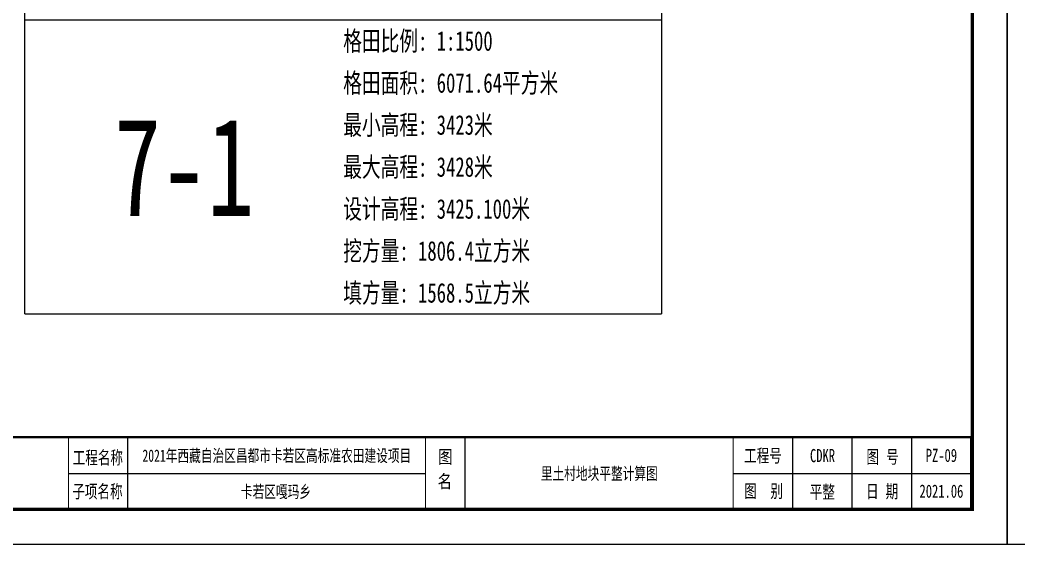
# Model space of a CAD drawing. Extents: x 4283 to 40403, y 1134 to 1764.
# Drawn here: x 7441 to 7644.8, y 1467.1 to 1574.1 of the extents above; entities that cross this region are included whole.
import ezdxf
from ezdxf.enums import TextEntityAlignment as Align

# ---------------------------------------------------------------- set-up
doc = ezdxf.new("R2010")
doc.units = 0
for name, color, linetype in [('PUB_TITLE', 4, 'Continuous'), ('S-MODIFY', 4, 'Continuous'), ('tdz_土方计算图', 7, 'Continuous'), ('华泽绵阳图框', 7, 'Continuous')]:
    doc.layers.add(name, color=color, linetype=linetype)
doc.styles.add('-宋体', font='', dxfattribs={"width": 0.8})
doc.styles.add('GLand', font='')
doc.styles.add('长仿宋', font='', dxfattribs={"width": 0.7, "height": 5})
doc.styles.get('-宋体').set_extended_font_data('SimSun')
doc.styles.get('GLand').set_extended_font_data('FangSong_GB2312')
doc.styles.get('长仿宋').set_extended_font_data('SimSun')

msp = doc.modelspace()

# ---------------------------------------------------------------- linework, layer by layer
msp.add_lwpolyline([(7441.99, 1514.09), (7571.99, 1514.09)])
at = {"layer": 'PUB_TITLE'}
for points in [[(7222.53, 1467.09), (7642.53, 1467.09), (7642.53, 1764.09), (7222.53, 1764.09)], [(7642.53, 1467.09), (8062.53, 1467.09), (8062.53, 1764.09), (7642.53, 1764.09)]]:
    msp.add_lwpolyline(points, close=True, dxfattribs=at)
at = {"layer": 'PUB_TITLE', "color": 7, "const_width": 0.566}
msp.add_lwpolyline([(7635.46, 1474.16), (7635.46, 1756.99)], dxfattribs=at)
at = {"layer": 'PUB_TITLE', "color": 7, "const_width": 0.506}
msp.add_lwpolyline([(7240.21, 1474.16), (7635.23, 1474.16), (7635.24, 1488.92), (7240.21, 1488.92)], close=True, dxfattribs=at)
at = {"layer": 'S-MODIFY'}
for points in [[(7222.53, 1467.09), (7642.53, 1467.09), (7642.53, 1764.09), (7222.53, 1764.09)], [(7642.53, 1467.09), (8062.53, 1467.09), (8062.53, 1764.09), (7642.53, 1764.09)]]:
    msp.add_lwpolyline(points, close=True, dxfattribs=at)
at = {"layer": 'tdz_土方计算图', "linetype": 'Continuous'}
for points in [[(7441.99, 1514.09), (7441.99, 1514.09), (7441.99, 1674.09), (7441.99, 1674.09)], [(7571.99, 1674.09), (7571.99, 1514.09)], [(7441.99, 1574.09), (7571.99, 1574.09)]]:
    msp.add_lwpolyline(points, dxfattribs=at)
at = {"layer": '华泽绵阳图框', "color": 7}
for p, q in [((7463.04, 1474.16), (7463.04, 1488.92)), ((7531.92, 1474.16), (7531.92, 1488.92)), ((7598.78, 1474.08), (7598.78, 1488.84)), ((7610.93, 1474.08), (7610.93, 1488.84)), ((7623.08, 1474.08), (7623.08, 1488.84)), ((7450.89, 1481.46), (7523.82, 1481.46)), ((7586.62, 1481.46), (7635.23, 1481.46))]:
    msp.add_line(p, q, dxfattribs=at)
at = {"layer": '华泽绵阳图框', "color": 7, "const_width": 0.707}
msp.add_lwpolyline([(7240.21, 1474.16), (7635.46, 1474.16), (7635.46, 1756.99), (7240.21, 1756.99)], close=True, dxfattribs=at)
at = {"layer": '华泽绵阳图框', "color": 7, "const_width": 0.506}
msp.add_lwpolyline([(7240.21, 1488.92), (7635.24, 1488.92)], dxfattribs=at)
at = {"layer": '华泽绵阳图框', "color": 7, "const_width": 0.203, "flags": 128}
for points in [[(7450.89, 1474.16), (7450.89, 1488.92)], [(7523.82, 1474.16), (7523.82, 1488.92)], [(7586.62, 1474.08), (7586.62, 1488.84)]]:
    msp.add_lwpolyline(points, dxfattribs=at)

# ---------------------------------------------------------------- texts
at = {"layer": 'tdz_土方计算图', "linetype": 'Continuous', "style": 'GLand', "width": 0.7}
for s, p in [('格田比例: 1:1500', (7506.99, 1569.81)), ('格田面积: 6071.64平方米', (7506.99, 1561.24)), ('最小高程: 3423米', (7506.99, 1552.66)), ('最大高程: 3428米', (7506.99, 1544.09)), ('设计高程: 3425.100米', (7506.99, 1535.52)), ('挖方量: 1806.4立方米', (7506.99, 1526.95)), ('填方量: 1568.5立方米', (7506.99, 1518.38))]:
    msp.add_text(s, height=4, dxfattribs=at).set_placement(p, align=Align.MIDDLE_LEFT)
at = {"layer": 'tdz_土方计算图', "color": 6, "linetype": 'Continuous', "style": 'GLand', "width": 0.7}
msp.add_text('7-1', height=20, dxfattribs=at).set_placement((7474.49, 1544.09), align=Align.MIDDLE_CENTER)
at = {"layer": '华泽绵阳图框', "style": '长仿宋', "width": 0.7}
for s, height, p in [('工程名称', 2.685, (7451.76, 1483.4)), ('工程号', 2.685, (7588.85, 1483.8)), ('图', 2.69, (7613.83, 1483.55)), ('号', 2.69, (7617.84, 1483.55)), ('子项名称', 2.685, (7451.68, 1476.49)), ('别', 2.69, (7594.21, 1476.56)), ('图', 2.69, (7588.87, 1476.56)), ('日', 2.69, (7613.74, 1476.5)), ('期', 2.69, (7617.75, 1476.5))]:
    msp.add_text(s, height=height, dxfattribs=at).set_placement(p)
for s, height, p in [('2021年西藏自治区昌都市卡若区高标准农田建设项目', 2.5, (7493.43, 1485.19)), ('CDKR', 2.685, (7604.85, 1485.15)), ('PZ-09', 2.685, (7629.13, 1485.17)), ('里土村地块平整计算图', 2.5, (7559.27, 1481.54)), ('卡若区嘎玛乡', 2.5, (7493.25, 1477.83)), ('平整', 2.685, (7604.82, 1477.79)), ('2021.06', 2.685, (7629.13, 1477.87))]:
    msp.add_text(s, height=height, dxfattribs=at).set_placement(p, align=Align.MIDDLE)
at = {"layer": '华泽绵阳图框', "color": 7, "style": '-宋体', "width": 0.8}
for s, p in [('图', (7526.37, 1483.55)), ('名', (7526.27, 1478.52))]:
    msp.add_text(s, height=2.69, dxfattribs=at).set_placement(p)

doc.saveas('drawing.dxf')
